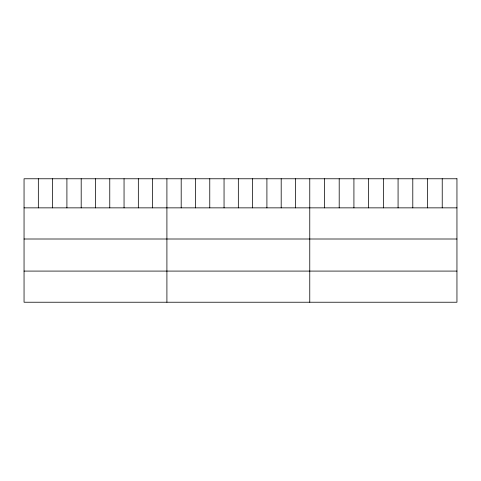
<?xml version="1.0" encoding="UTF-8"?>
<svg xmlns="http://www.w3.org/2000/svg" width="481" height="481" viewBox="0 0 481 481"><rect width="100%" height="100%" fill="white"/><g stroke="black" fill="none" stroke-linecap="round" stroke-linejoin="round"><path stroke-width="0.72" d="M24.05 207.858L456.95 207.858M24.05 239.003L456.95 239.003M24.05 271.086L456.95 271.086M442.231 178.77L442.231 207.858M427.513 178.77L427.513 207.858M412.794 178.77L412.794 207.858M398.076 178.77L398.076 207.858M383.357 178.77L383.357 207.858M368.638 178.77L368.638 207.858M353.92 178.77L353.92 207.858M339.201 178.77L339.201 207.858M324.483 178.77L324.483 207.858M309.764 178.77L309.764 302.23M295.478 178.77L295.478 207.858M281.193 178.77L281.193 207.858M266.907 178.77L266.907 207.858M252.621 178.77L252.621 207.858M238.335 178.77L238.335 207.858M224.05 178.77L224.05 207.858M209.764 178.77L209.764 207.858M195.478 178.77L195.478 207.858M181.193 178.77L181.193 207.858M166.907 178.77L166.907 302.23M152.621 178.77L152.621 207.858M138.336 178.77L138.336 207.858M124.05 178.77L124.05 207.858M109.764 178.77L109.764 207.858M95.478 178.77L95.478 207.858M81.193 178.77L81.193 207.858M66.907 178.77L66.907 207.858M52.621 178.77L52.621 207.858M38.336 178.77L38.336 207.858M456.95 178.77L24.05 178.77L24.05 302.23L456.95 302.23L456.95 178.77"/></g></svg>
